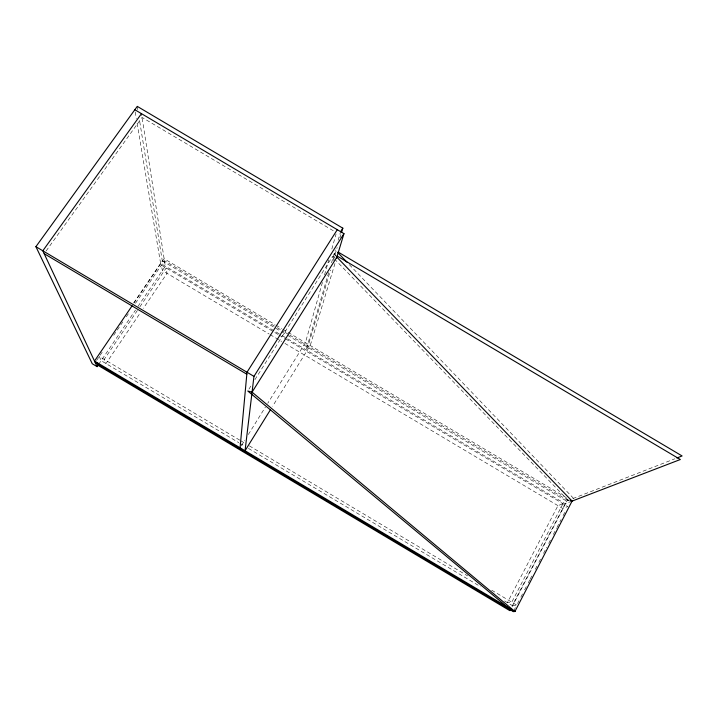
<?xml version="1.0" encoding="UTF-8"?>
<svg xmlns="http://www.w3.org/2000/svg" width="718" height="718" viewBox="0 0 718 718"><rect width="100%" height="100%" fill="white"/><g stroke="black" fill="none" stroke-linecap="round" stroke-linejoin="round"><path stroke-width="0.54" stroke-dasharray="3.59 2.69" d="M322.418 282.416L305.419 342.674L267.751 403.283M324.536 274.886L328.79 259.817M331.824 249.065L336.069 233.996M328.718 272.472L306.146 349.854L307.735 347.297L330.504 270.022M331.528 262.824L335.288 249.936M338.115 240.261L340.619 231.672M333.305 260.517L337.137 247.486M339.982 237.829L340.933 234.606M334.965 263.479L310.23 345.529L272.643 406.2M504.575 600.975L512.284 605.561L566.556 501.056L568.638 500.24M512.087 606.755L567.615 499.809L334.642 259.18M513.855 610.641L515.389 607.67M512.284 605.561L516.718 605.103L518.979 600.742M520.846 597.143L522.569 593.822M524.625 589.864L527.039 585.197M528.215 582.935L529.749 579.965M530.126 579.229L532.191 575.253M535.287 569.275L536.929 566.107M538.895 562.311L540.519 559.178M543.544 553.354L546.676 547.304M548.696 543.4L551.289 538.401M553.336 534.443L556.432 528.466M556.953 527.47L561.081 519.509M563.083 515.641L565.649 510.695M241.266 445.896L244.793 440.215M248.329 434.534L265.391 407.07M248.966 389.12L251.345 385.333M254.917 379.66L332.308 256.766L335.961 257.062M335.602 255.814L334.049 254.208L336.141 250.878M98.635 364.385L135.478 310.095M137.982 306.415L165.293 266.172L141.473 113.659M137.389 310.454L104.2 359.404L105.986 363.559L140.243 312.931M139.893 306.765L166.199 267.976L167.025 273.352L143.358 308.327M133.638 302.978L162.295 260.885L139.409 119.61M134.015 302.987L164.135 258.74L275.039 324.626M96.625 360.4L102.737 351.425M113.722 335.261L123.514 320.874M126.278 316.809L128.791 313.12M135.478 303.283L164.44 260.697L276.259 327.13M46.131 250.95L142.056 117.411L334.534 231.474M572.802 498.615L674.812 458.802M572.084 501.083L565.165 503.749L279.957 334.292M567.615 499.809L569.401 500.32M334.049 254.208L335.979 255.348M276.008 325.2L281.788 328.638M282.757 329.212L566.296 497.646M277.22 327.695L283.969 331.707M284.929 332.281L288.789 334.57M289.749 335.144L570.263 501.783M162.295 260.885L280.765 331.267M281.734 331.842L286.545 334.705M287.514 335.279L566.556 501.056M279.158 333.825L160.599 263.38L137.057 122.993M277.938 334.364L161.415 265.139L162.322 270.551L269.151 334.032M278.898 334.938L284.678 338.366M285.638 338.941L567.785 506.576L562.706 508.461L282.632 342.037M270.121 334.606L281.671 341.472M239.713 440.125L99.29 356.487L101.148 360.678L238.834 442.692M240.683 440.699L244.524 442.988M249.334 445.851L467.669 575.89M491.713 590.214L516.718 605.103M239.803 443.266L243.653 445.555M248.464 448.427L480.504 586.633M332.308 256.766L333.861 258.372M349.325 264.628L573.502 498.346M135.199 111.936L136.312 118.569M137.264 106.372L137.793 109.683M562.966 503.713L511.772 602.16L507.402 602.653L557.958 505.643L562.966 503.713"/><path stroke-width="1.08" d="M240.081 447.79L247.001 372.238L337.281 229.697M134.831 109.728L343.958 233.646L253.957 376.376L245.044 450.742L270.291 409.987M341.562 232.461L342.827 228.171L137.264 106.372L35.9 246.678L92.263 363.757L97.109 366.638L98.357 364.798M336.562 258.157L343.958 233.646M95.18 362.536L513.343 611.628L514.914 611.503L572.084 501.083L336.383 256.622M252.063 392.145L514.914 611.503L510.543 609.726L247.773 391.005L252.063 392.145L336.877 257.134M340.619 231.672L342.827 228.171M132.139 305.76L94.489 361.064L514.914 611.503M141.473 113.659L42.82 250.797L97.109 366.638M676.894 457.994L682.1 455.957L338.07 252.018M571.447 501.335L680.35 459.511L336.939 255.922M511.889 610.372L509.681 610.56L98.007 365.318L96.858 362.841M570.298 500.572L572.084 501.083L570.155 499.943M35.9 246.678L253.957 376.376M44.175 253.678L246.821 374.213M337.693 252.494L347 262.196"/></g></svg>
